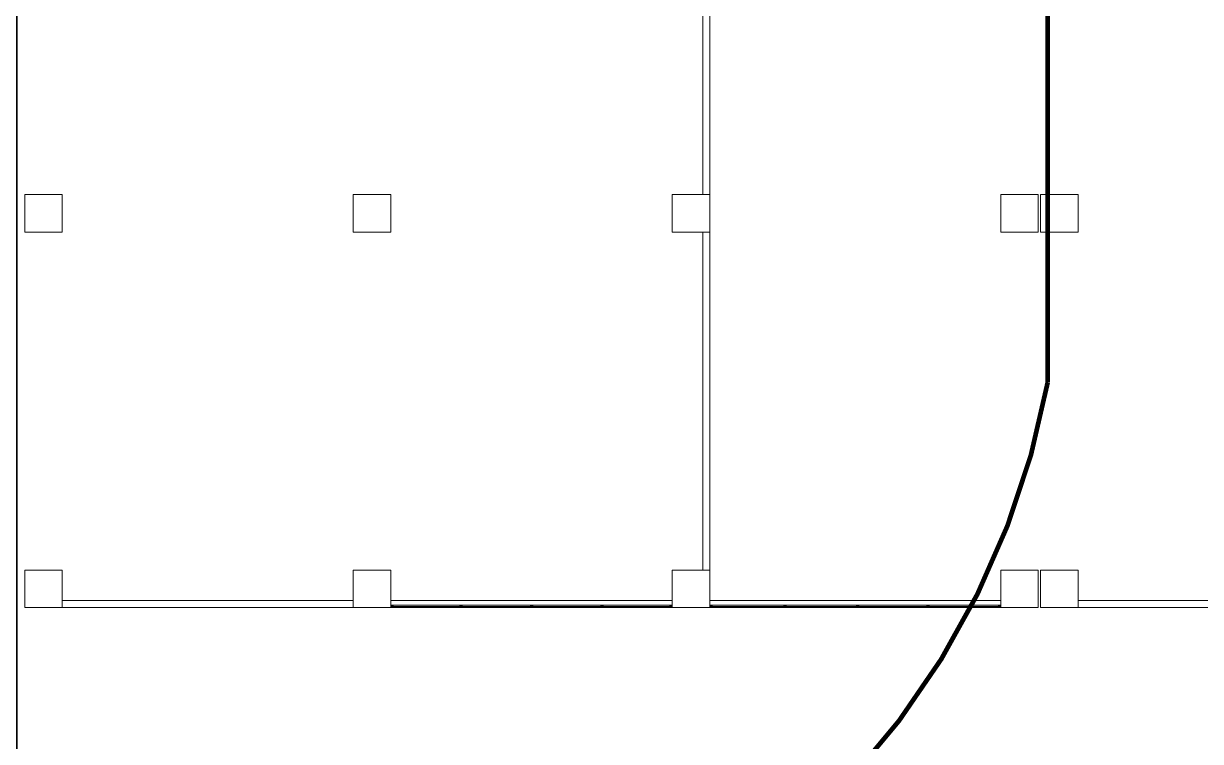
# Model space of a CAD drawing. Header units: metres. Extents: x -13194 to 152406, y -14653 to 29421.
# Drawn here: x 89357 to 91866, y 515 to 2044 of the extents above; entities that cross this region are included whole.
import ezdxf

# ---------------------------------------------------------------- set-up
doc = ezdxf.new("R2010")
doc.units = ezdxf.units.M
doc.header["$LTSCALE"] = 100
doc.header["$MEASUREMENT"] = 0
doc.linetypes.add('DOT2', pattern=[0.125, 0, -0.125])
doc.layers.get('0').update_dxf_attribs({"color": 9, "lineweight": 9})
for name, color, linetype, lineweight in [('00', 9, 'Continuous', 9), ('01', 9, 'Continuous', 9), ('06D', 9, 'Continuous', 9), ('10', 9, 'Continuous', 9), ('15', 9, 'Continuous', 9), ('20', 9, 'DOT2', 9)]:
    doc.layers.add(name, color=color, linetype=linetype, lineweight=lineweight)

# ---------------------------------------------------------------- blocks, each defined once
blk = doc.blocks.new('p-kolon_80x80')
blk.add_lwpolyline([(-40, -40), (40, -40), (40, 40), (-40, 40)], close=True)
blk = doc.blocks.new('1.Bod.Ara.Sitatik Elk')
at = {"layer": '01'}
for p in [(5400, -6990), (6100, -6990), (6780, -6990), (7480, -6990), (7565, -6990), (5400, -7790), (6100, -7790), (6780, -7790), (7480, -7790), (7565, -7790)]:
    blk.add_blockref('p-kolon_80x80', p, dxfattribs=at)
blk = doc.blocks.new('prf-10x10')
blk.add_lwpolyline([(-5, -5), (5, -5), (5, 5), (-5, 5)], close=True)
at = {"color": 255}
blk.add_solid([(-5, -5), (5, -5), (-5, 5), (5, 5)], dxfattribs=at)
at = {"layer": '10'}
blk.add_point((0, 0), dxfattribs=at)
blk = doc.blocks.new('p-dog-ser-620')
at = {"layer": '06D'}
for points in [[(-620, 5), (-5, 5)], [(-620, 0), (-5, 0)]]:
    blk.add_lwpolyline(points, dxfattribs=at)
at = {"layer": '15'}
blk.add_lwpolyline([(-620, 2.5), (-5, 2.5)], dxfattribs=at)
at = {"layer": '10', "xscale": 0.5, "yscale": 0.5, "rotation": 90}
for p in [(-617.5, 2.5), (-460, 2.5), (-305, 2.5), (-155, 2.5), (-2.5, 2.5)]:
    blk.add_blockref('prf-10x10', p, dxfattribs=at)
blk = doc.blocks.new('1.Bod.Ara.Mimari Elk')
at = {"layer": '00'}
blk.add_lwpolyline([(6805, -6535), (6805, -6230), (6805, -6230), (6805, -6230), (6805, -6230), (6805, -6230), (6820, -6230), (6820, -6950), (6820, -6950), (6805, -6950), (6805, -6950), (6805, -6950), (6805, -6950), (6805, -6950), (6805, -6550), (6060, -6550), (6060, -6230)], dxfattribs=at)
for points in [[(6820, -7750), (6820, -7750), (6805, -7750), (6805, -7750), (6805, -7750), (6805, -7750), (6805, -7750), (6805, -7030), (6805, -7030), (6805, -7030), (6805, -7030), (6805, -7030), (6820, -7030), (6820, -7750), (6820, -7750), (6820, -7750), (6820, -7750)], [(5440, -7815), (6060, -7815), (6060, -7830), (5440, -7830)], [(7605, -7815), (8440, -7815), (8440, -7830), (7605, -7830)]]:
    blk.add_lwpolyline(points, close=True, dxfattribs=at)
at = {"layer": '06D'}
for points in [[(6140, -7815), (6740, -7815)], [(6140, -7825), (6735, -7825)], [(6820, -7815), (7440, -7815)], [(6140, -7830), (6735, -7830)]]:
    blk.add_lwpolyline(points, dxfattribs=at)
at = {"layer": '15'}
blk.add_lwpolyline([(6140, -7827.5), (6735, -7827.5)], dxfattribs=at)
at = {"layer": '20', "ltscale": 2, "const_width": 10}
blk.add_lwpolyline([(5340, -8750), (5340, -5330), (7540, -5330), (7540, -6950), (7540, -7350.38, -0.2628505), (6470, -8635), (6470, -8455), (6150, -8455), (6150, -8750)], format="xyb", close=True, dxfattribs=at)
at = {"layer": '10', "xscale": 0.5, "yscale": 0.5, "rotation": 90}
for p in [(6142.5, -7827.5), (6290, -7827.5), (6440, -7827.5), (6590, -7827.5), (6737.5, -7827.5)]:
    blk.add_blockref('prf-10x10', p, dxfattribs=at)
at = {"layer": '10'}
blk.add_blockref('p-dog-ser-620', (7440, -7830), dxfattribs=at)

msp = doc.modelspace()

# ---------------------------------------------------------------- block references
for name in ['1.Bod.Ara.Mimari Elk', '1.Bod.Ara.Sitatik Elk']:
    msp.add_blockref(name, (84000, 8630))

doc.saveas('drawing.dxf')
